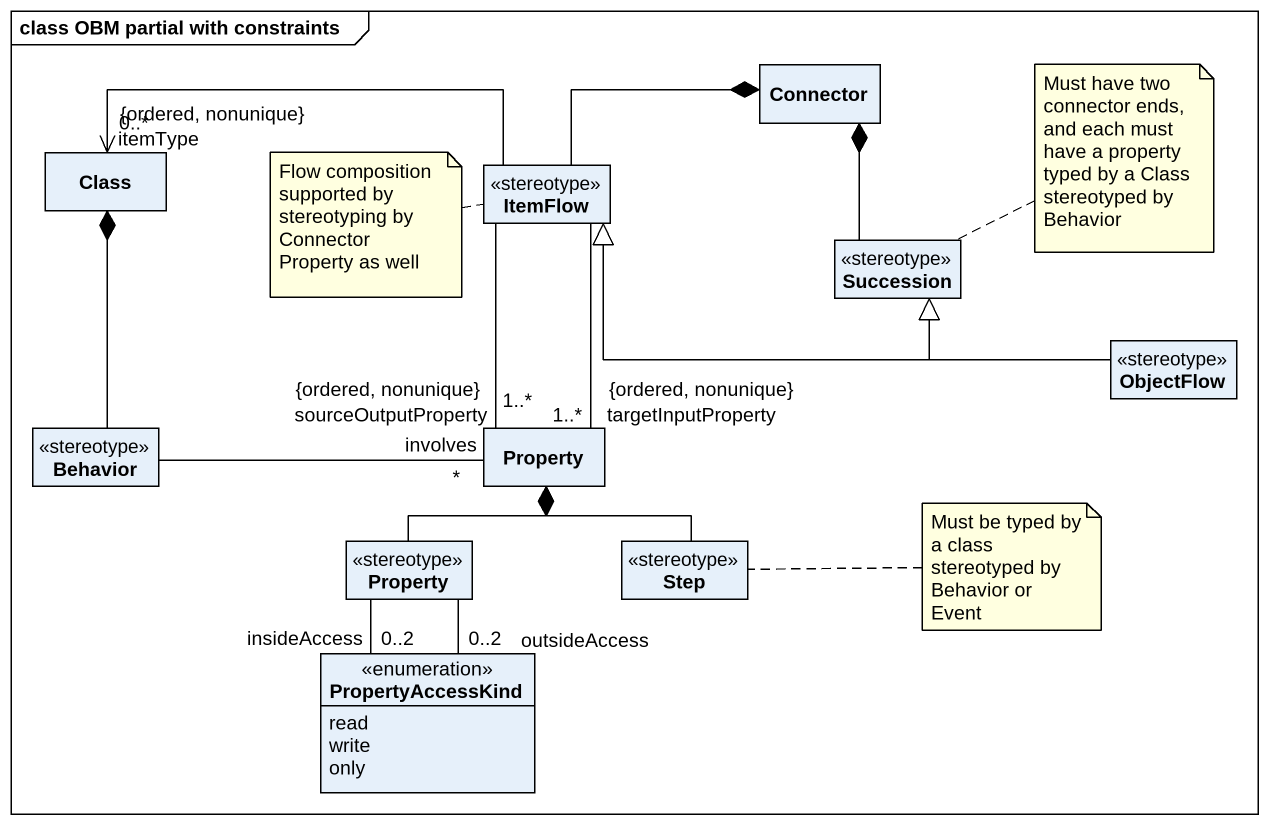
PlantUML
@startuml
mainframe class OBM partial with constraints
hide circle
hide empty members
class Connector
class "Class" as Class_
class ItemFlow <<stereotype>>
class Succession <<stereotype>>
class ObjectFlow <<stereotype>>
class Behavior <<stereotype>>
class Property
class "Property" as Property_2 <<stereotype>>
class Step <<stereotype>>
enum PropertyAccessKind {
  read
  write
  only
}
ItemFlow -right-* Connector
ItemFlow -left-> "itemType\n{ordered, nonunique}\n0..*" Class_
ItemFlow -- "sourceOutputProperty\n1..*\n{ordered, nonunique}" Property
ItemFlow -- "targetInputProperty\n1..*\n{ordered, nonunique}" Property
Succession -up-* Connector
ObjectFlow -left-|> ItemFlow
ObjectFlow -left-|> Succession
Behavior -up-* Class_
Behavior -right- "involves\n*" Property
Property_2 -up-* Property
Property_2 -- "insideAccess\n0..2" PropertyAccessKind
Property_2 -- "outsideAccess\n0..2" PropertyAccessKind
Step -up-* Property
note right of Succession : Must have two connector ends, and each must have a property typed by a Class stereotyped by Behavior
note left of ItemFlow : Flow composition supported by stereotyping by ConnectorProperty as well
note right of Step : Must be typed by a class stereotyped by Behavior or Event
@enduml
